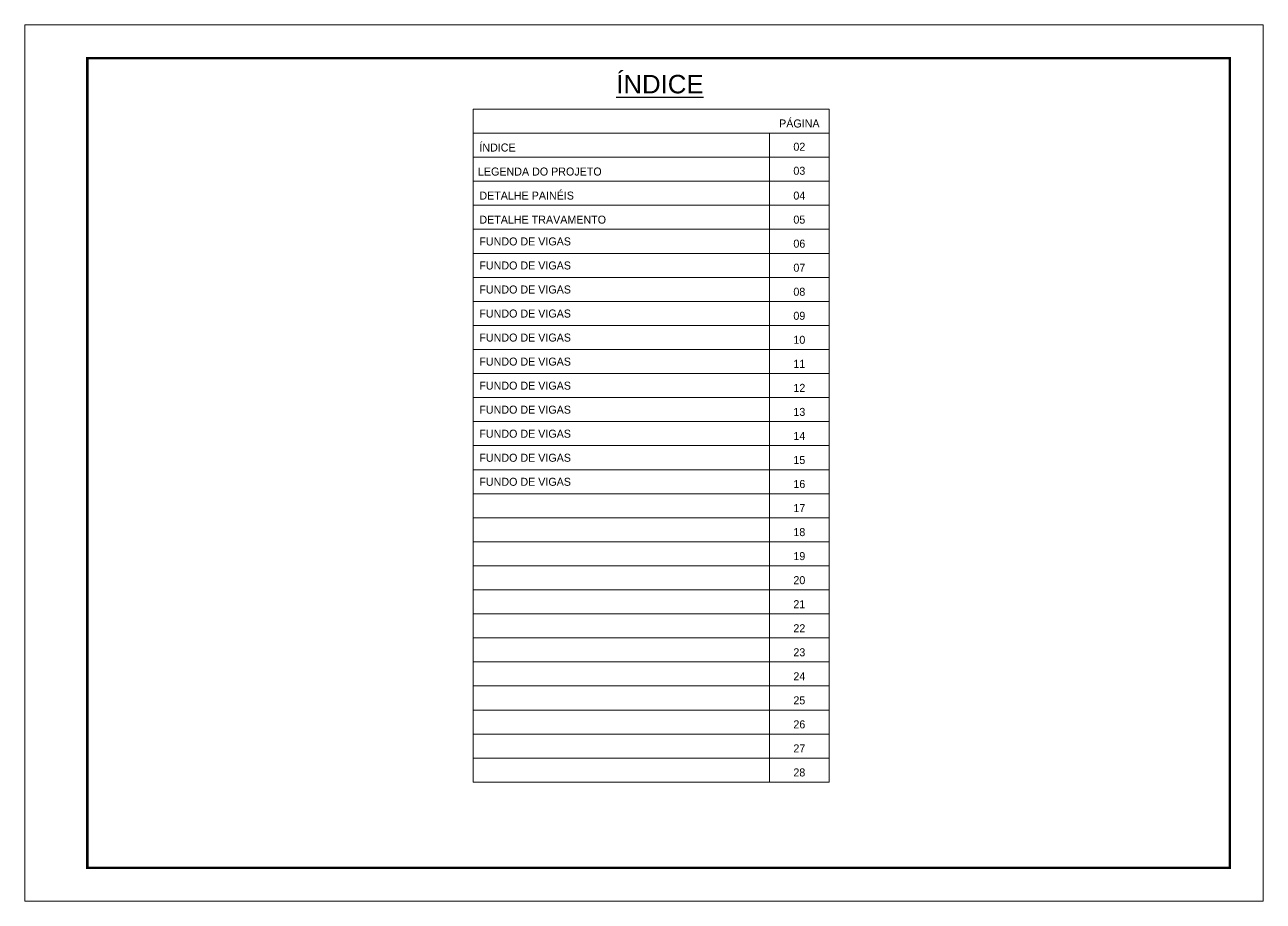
# Model space of a CAD drawing. Extents: x 3090 to 9343, y 762 to 5258.
# Drawn here: x 4675 to 6160, y 4208 to 5258 of the extents above; entities that cross this region are included whole.
import ezdxf
from ezdxf.enums import TextEntityAlignment as Align

# ---------------------------------------------------------------- set-up
doc = ezdxf.new("R2010")
doc.units = 0
doc.layers.add('CARIMBO', color=255, linetype='Continuous', lineweight=9)
doc.layers.add('Folhas', color=255, linetype='Continuous', lineweight=9)
doc.styles.add('ARIAL', font='arial.ttf')
doc.styles.add('Tecnologia', font='')
doc.styles.get('Tecnologia').set_extended_font_data('Forgotten Futurist')

msp = doc.modelspace()

# ---------------------------------------------------------------- linework, layer by layer
at = {"layer": 'CARIMBO'}
for p, q in [((5212.53, 5156.63), (5639.6, 5156.63)), ((5212.53, 5156.63), (5639.6, 5156.63)), ((5212.53, 5156.63), (5212.53, 4350.33)), ((5639.6, 5156.63), (5639.6, 4350.33)), ((5212.53, 5127.83), (5639.6, 5127.83)), ((5212.53, 5127.83), (5639.6, 5127.83)), ((5212.53, 5127.83), (5639.6, 5127.83)), ((5567.78, 5127.83), (5567.78, 4350.33)), ((5212.53, 5099.04), (5639.6, 5099.04)), ((5212.53, 5070.24), (5639.6, 5070.24)), ((5212.53, 5041.44), (5639.6, 5041.44)), ((5212.53, 5012.65), (5639.6, 5012.65)), ((5212.53, 4983.85), (5639.6, 4983.85)), ((5212.53, 4955.05), (5639.6, 4955.05)), ((5212.53, 4926.26), (5639.6, 4926.26)), ((5212.53, 4897.46), (5639.6, 4897.46)), ((5212.53, 4868.67), (5639.6, 4868.67)), ((5212.53, 4839.87), (5639.6, 4839.87)), ((5212.53, 4811.07), (5639.6, 4811.07)), ((5212.53, 4782.28), (5639.6, 4782.28)), ((5212.53, 4753.48), (5639.6, 4753.48)), ((5212.53, 4724.68), (5639.6, 4724.68)), ((5212.53, 4695.89), (5639.6, 4695.89)), ((5212.53, 4667.09), (5639.6, 4667.09)), ((5212.53, 4638.3), (5639.6, 4638.3)), ((5212.53, 4609.5), (5639.6, 4609.5)), ((5212.53, 4580.7), (5639.6, 4580.7)), ((5212.53, 4551.91), (5639.6, 4551.91)), ((5212.53, 4523.11), (5639.6, 4523.11)), ((5212.53, 4494.31), (5639.6, 4494.31)), ((5212.53, 4465.52), (5639.6, 4465.52)), ((5212.53, 4436.72), (5639.6, 4436.72)), ((5212.53, 4407.93), (5639.6, 4407.93)), ((5212.53, 4379.13), (5639.6, 4379.13)), ((5212.53, 4350.33), (5639.6, 4350.33))]:
    msp.add_line(p, q, dxfattribs=at)
at = {"layer": 'Folhas'}
msp.add_lwpolyline([(4674.93, 4207.68), (6159.93, 4207.68), (6159.93, 5257.68), (4674.93, 5257.68)], close=True, dxfattribs=at)
at = {"layer": 'Folhas', "color": 30, "const_width": 3}
msp.add_lwpolyline([(4749.93, 4247.68), (6119.93, 4247.68), (6119.93, 5217.68), (4749.93, 5217.68)], close=True, dxfattribs=at)

# ---------------------------------------------------------------- texts
at = {"color": 0, "linetype": 'Continuous', "ltscale": 5, "style": 'ARIAL'}
msp.add_text('%%UÍNDICE', height=22.118, dxfattribs=at).set_placement((5436.51, 5175.53), align=Align.CENTER)
at = {"layer": 'CARIMBO', "style": 'Tecnologia'}
for s, p in [('PÁGINA', (5603.69, 5134.64)), ('02', (5603.69, 5106.81)), ('03', (5603.69, 5078.01)), ('04', (5603.69, 5048.25)), ('05', (5603.69, 5019.45)), ('06', (5603.69, 4990.66)), ('07', (5603.69, 4961.86)), ('08', (5603.69, 4933.06)), ('09', (5603.69, 4904.27)), ('10', (5603.69, 4875.47)), ('11', (5603.69, 4846.68)), ('12', (5603.69, 4817.88)), ('13', (5603.69, 4789.08)), ('14', (5603.69, 4760.29)), ('15', (5603.69, 4731.49)), ('16', (5603.69, 4702.69)), ('17', (5603.69, 4673.9)), ('18', (5603.69, 4645.1)), ('19', (5603.69, 4616.31)), ('20', (5603.69, 4587.51)), ('21', (5603.69, 4558.71)), ('22', (5603.69, 4529.92)), ('23', (5603.69, 4501.12)), ('24', (5603.69, 4472.33)), ('25', (5603.69, 4443.53)), ('26', (5603.69, 4414.73)), ('27', (5603.69, 4385.94)), ('28', (5603.69, 4357.14))]:
    msp.add_text(s, height=9.599, dxfattribs=at).set_placement(p, align=Align.CENTER)
for s, height, p in [('ÍNDICE', 9.599, (5220.02, 5105.84)), ('LEGENDA DO PROJETO', 9.5987, (5218.32, 5077.05)), ('DETALHE PAINÉIS', 9.5987, (5220.02, 5048.25)), ('DETALHE TRAVAMENTO', 9.5987, (5220.02, 5019.45)), ('FUNDO DE VIGAS', 9.5987, (5220.02, 4993.33)), ('FUNDO DE VIGAS', 9.5987, (5220.02, 4964.54)), ('FUNDO DE VIGAS', 9.5987, (5220.02, 4935.74)), ('FUNDO DE VIGAS', 9.5987, (5220.02, 4906.94)), ('FUNDO DE VIGAS', 9.5987, (5220.02, 4878.15)), ('FUNDO DE VIGAS', 9.5987, (5220.02, 4849.35)), ('FUNDO DE VIGAS', 9.5987, (5220.02, 4820.56)), ('FUNDO DE VIGAS', 9.5987, (5220.02, 4791.76)), ('FUNDO DE VIGAS', 9.5987, (5220.02, 4762.96)), ('FUNDO DE VIGAS', 9.5987, (5220.02, 4734.17)), ('FUNDO DE VIGAS', 9.5987, (5220.02, 4705.37))]:
    msp.add_text(s, height=height, dxfattribs=at).set_placement(p)

doc.saveas('drawing.dxf')
